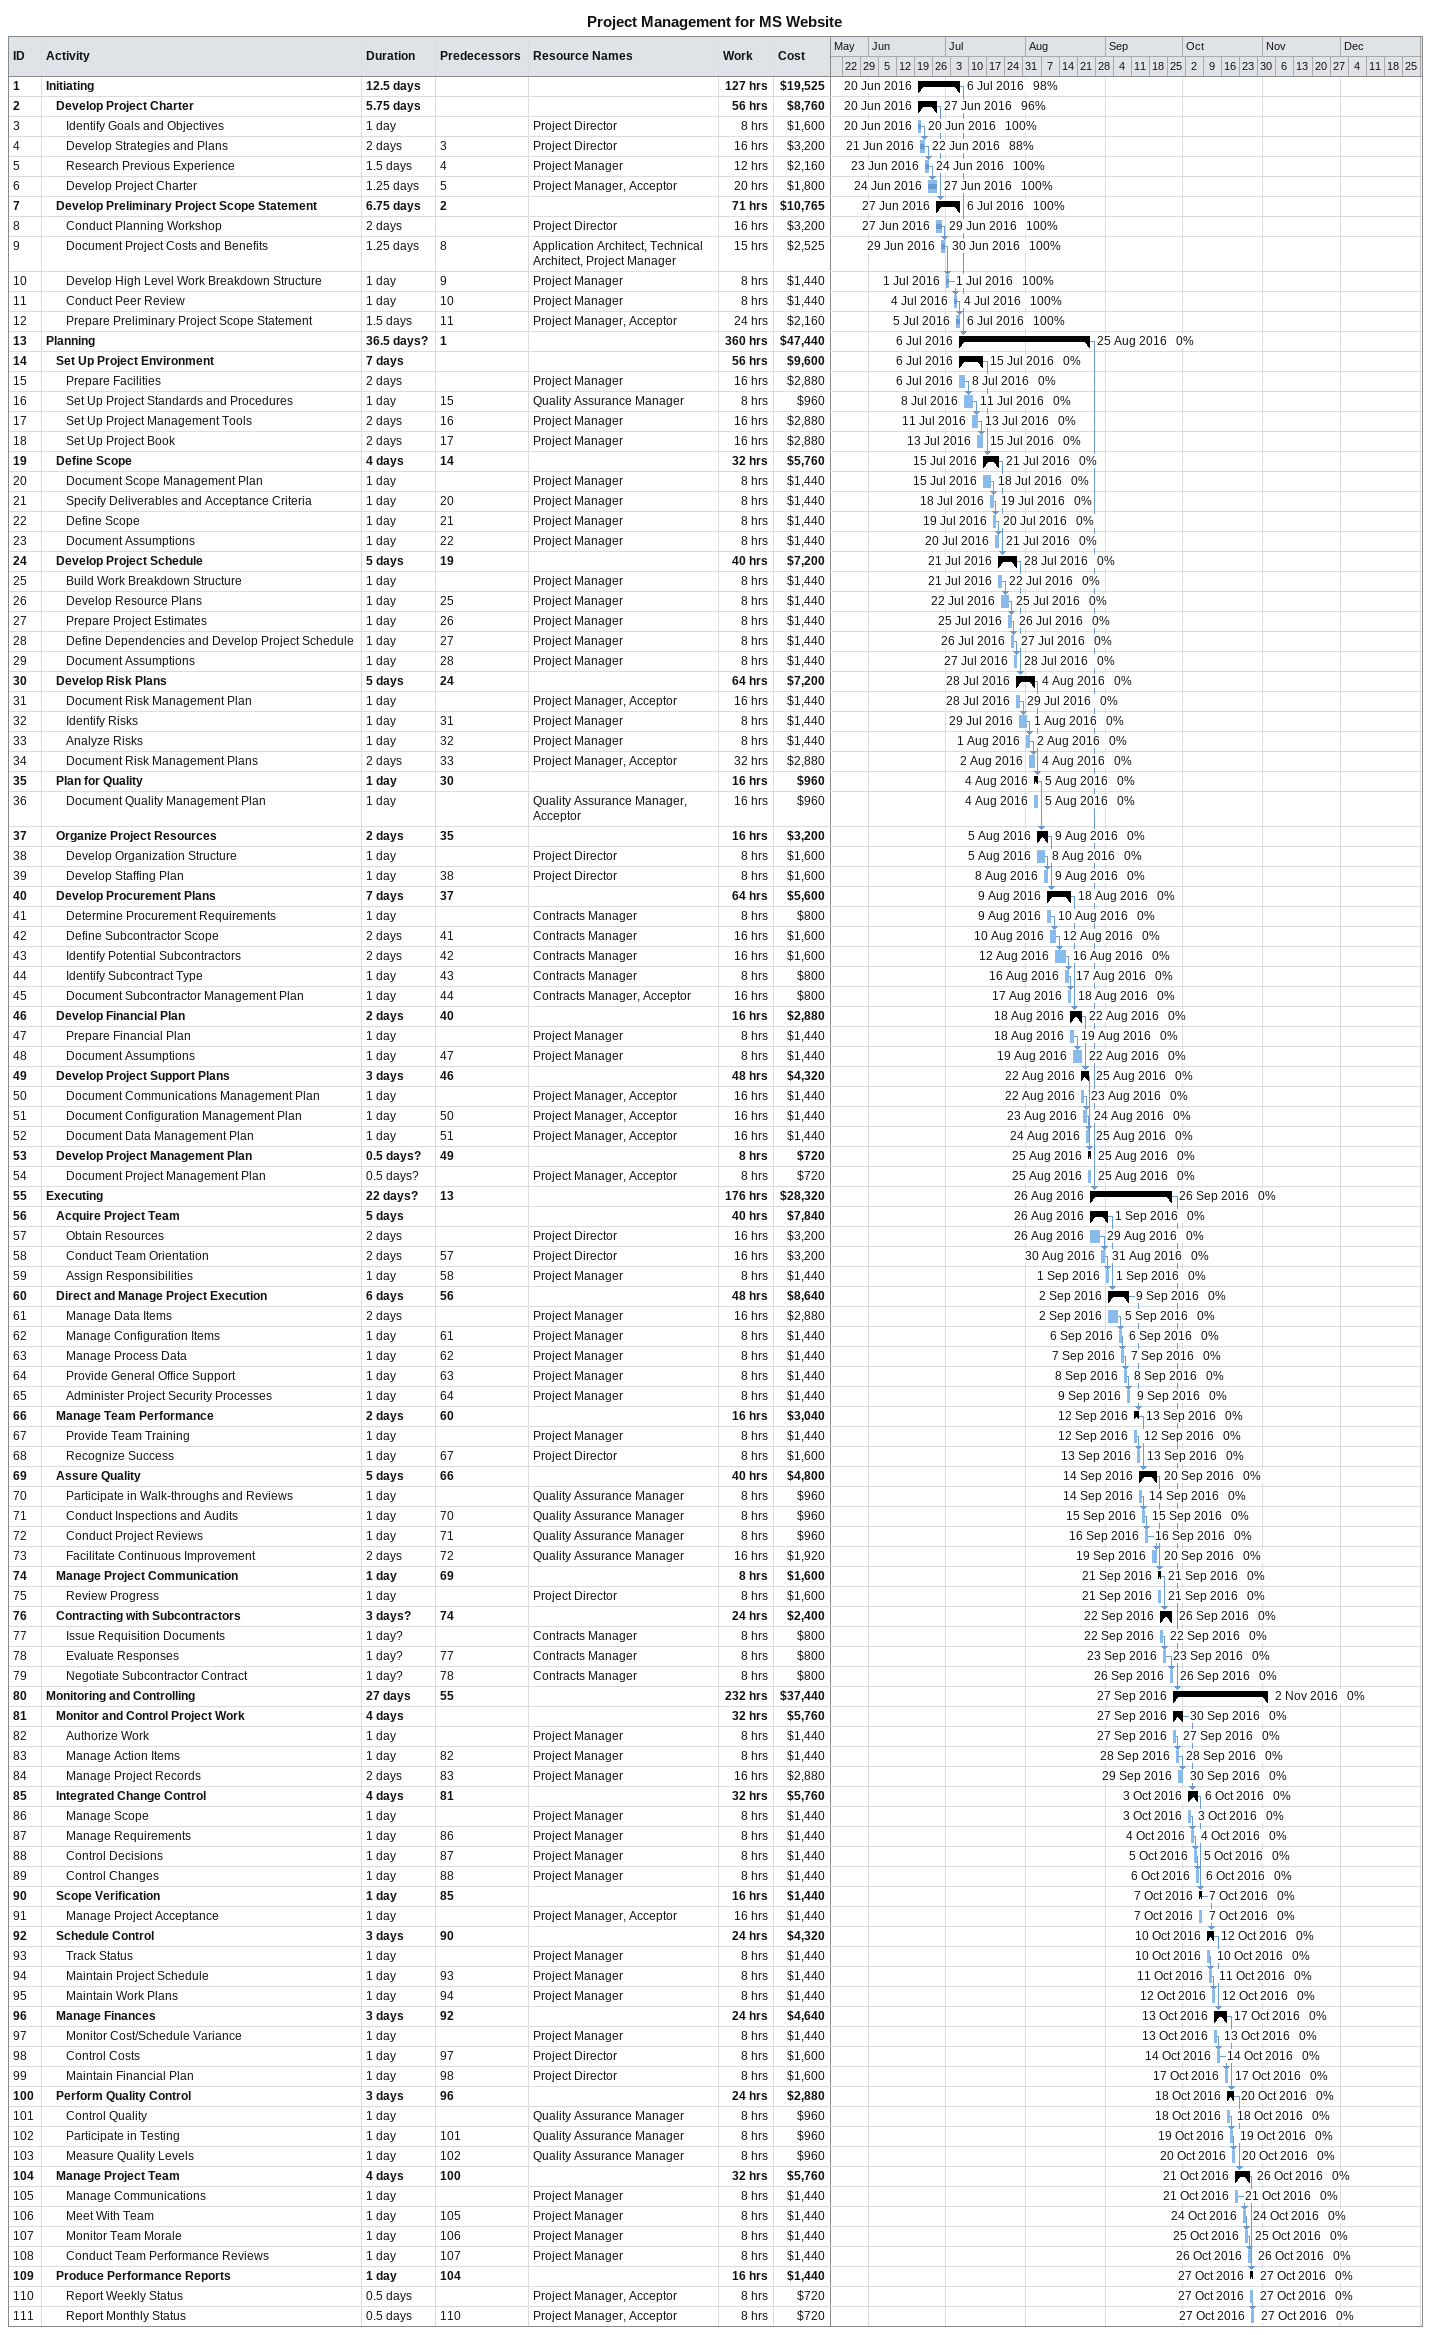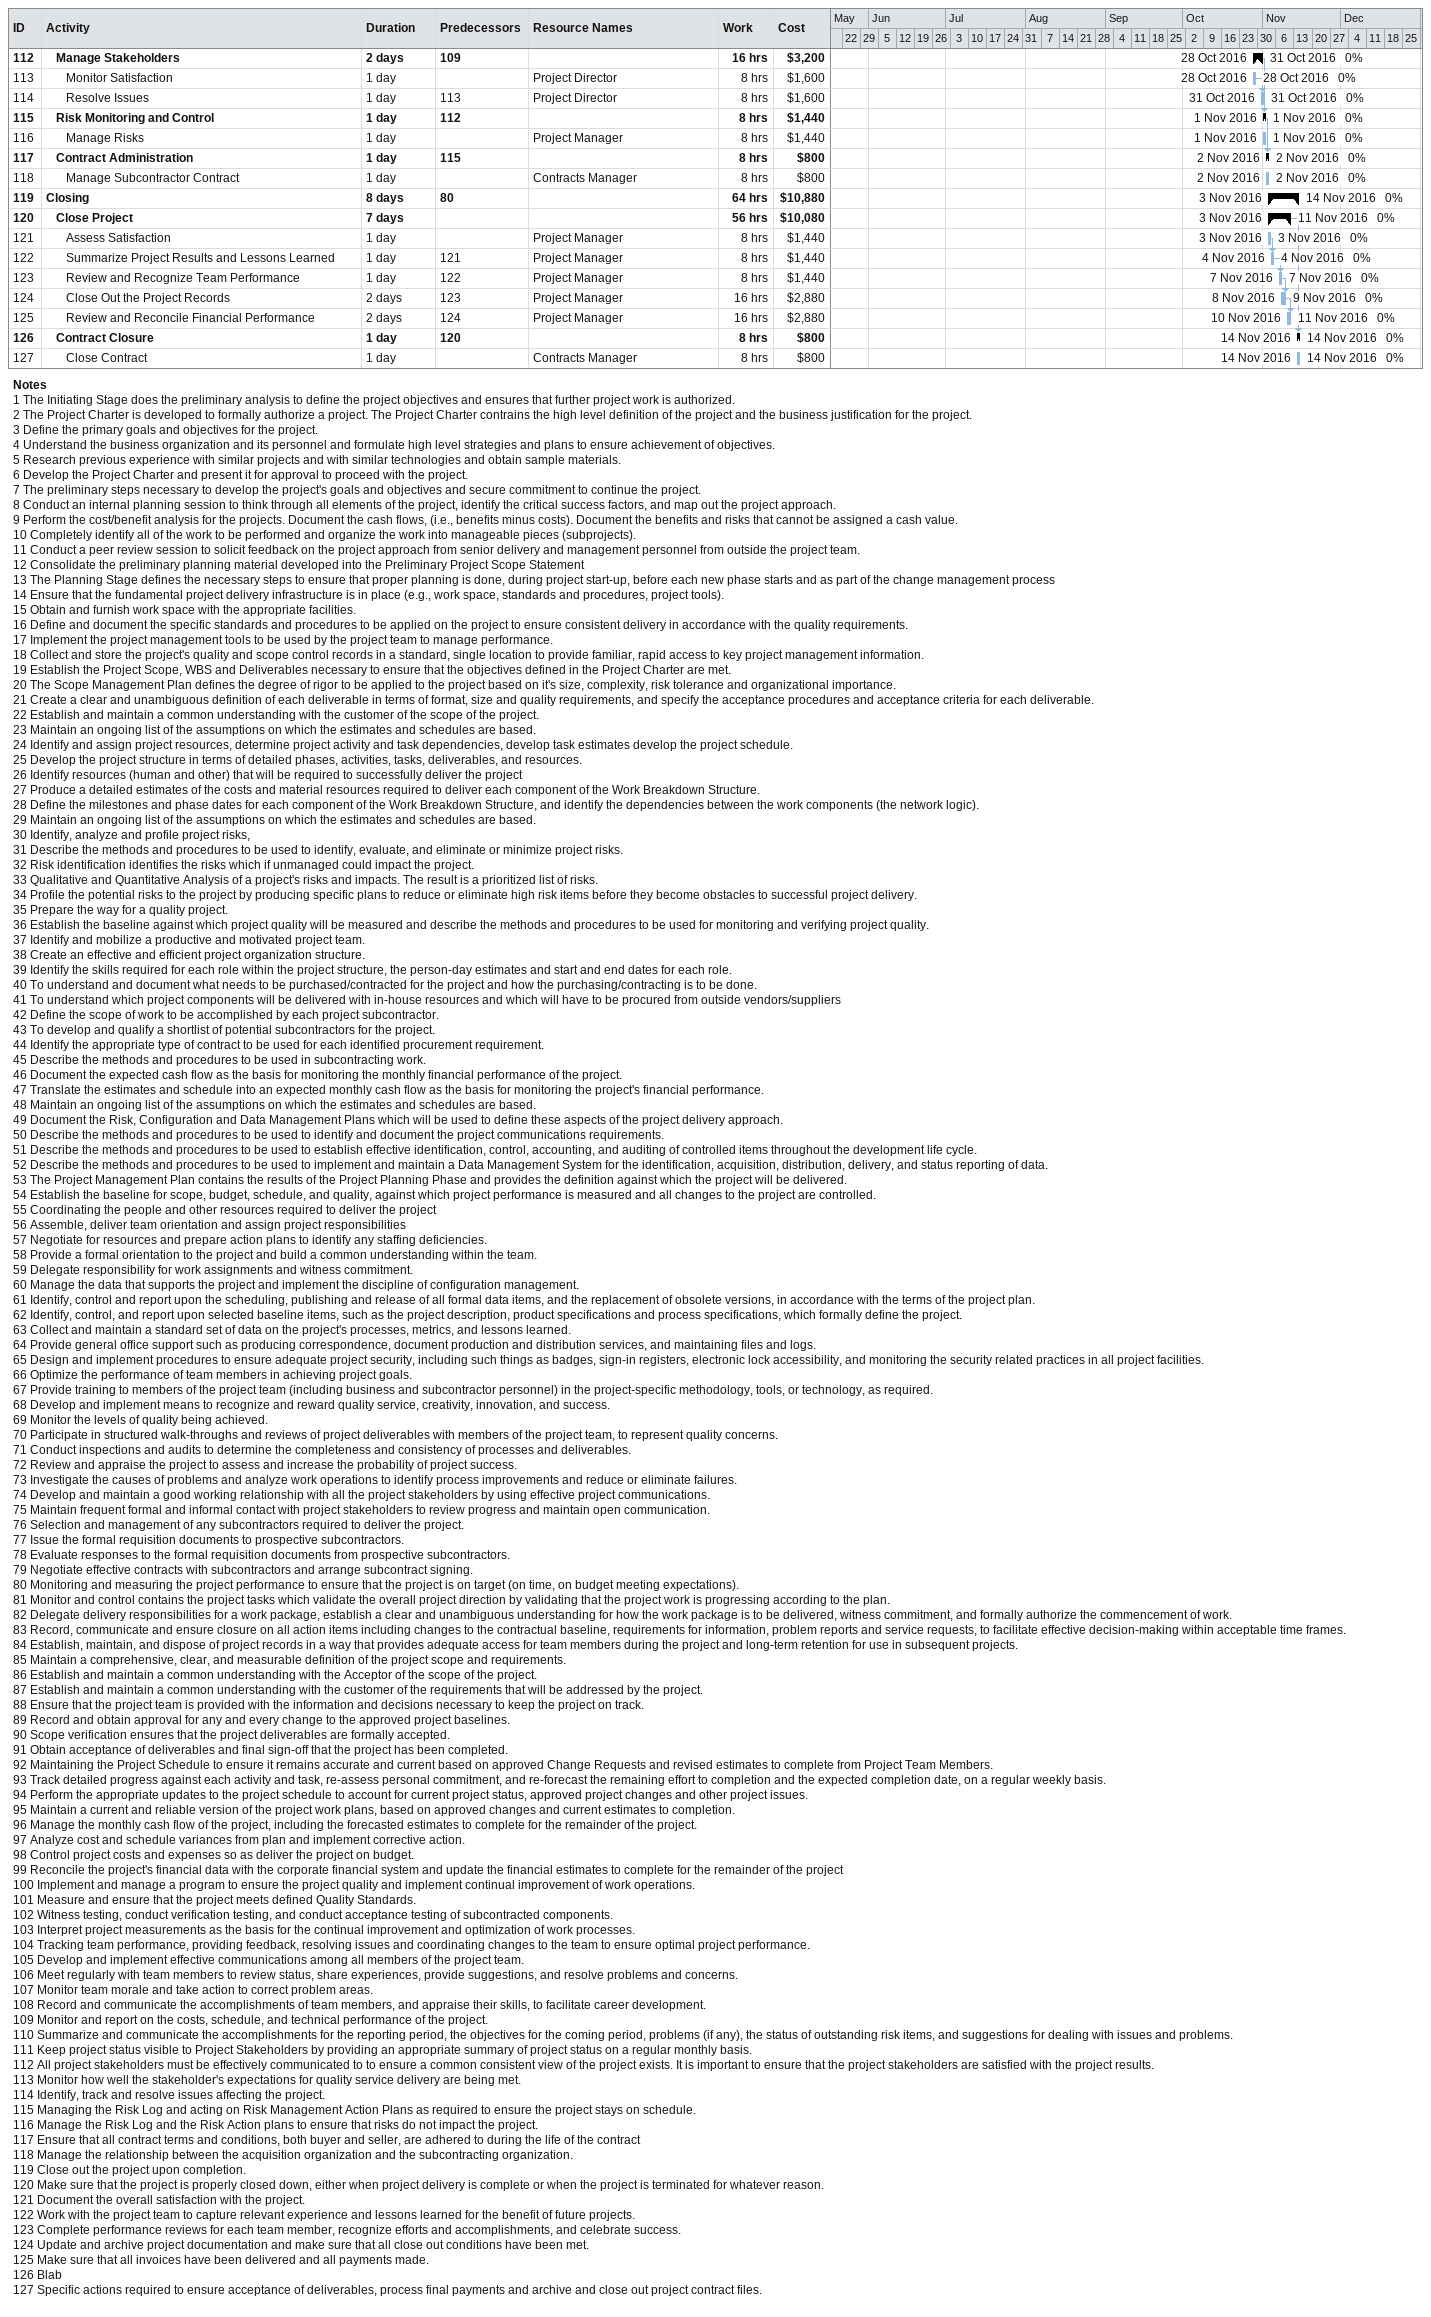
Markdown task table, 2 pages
Project Management for MS Website

| ID | Level | Task | Duration | Start | Finish | Predecessors | Resources | % complete | Work (h) | Cost ($) |
|---|---|---|---|---|---|---|---|---|---|---|
| 1 | 1 | **Initiating** | 12.5d | 2016-06-20 | 2016-07-06 |  |  | 98 | 127 | 19525 |
| 2 | 2 | **Develop Project Charter** | 5.75d | 2016-06-20 | 2016-06-27 |  |  | 96 | 56 | 8760 |
| 3 | 3 | Identify Goals and Objectives | 1d | 2016-06-20 | 2016-06-20 |  | Project Director | 100 | 8 | 1600 |
| 4 | 3 | Develop Strategies and Plans | 2d | 2016-06-21 | 2016-06-22 | 3 | Project Director | 88 | 16 | 3200 |
| 5 | 3 | Research Previous Experience | 1.5d | 2016-06-23 | 2016-06-24 | 4 | Project Manager | 100 | 12 | 2160 |
| 6 | 3 | Develop Project Charter | 1.25d | 2016-06-24 | 2016-06-27 | 5 | Project Manager, Acceptor | 100 | 20 | 1800 |
| 7 | 2 | **Develop Preliminary Project Scope Statement** | 6.75d | 2016-06-27 | 2016-07-06 | 2 |  | 100 | 71 | 10765 |
| 8 | 3 | Conduct Planning Workshop | 2d | 2016-06-27 | 2016-06-29 |  | Project Director | 100 | 16 | 3200 |
| 9 | 3 | Document Project Costs and Benefits | 1.25d | 2016-06-29 | 2016-06-30 | 8 | Application Architect, Technical Architect, Project Manager | 100 | 15 | 2525 |
| 10 | 3 | Develop High Level Work Breakdown Structure | 1d | 2016-07-01 | 2016-07-01 | 9 | Project Manager | 100 | 8 | 1440 |
| 11 | 3 | Conduct Peer Review | 1d | 2016-07-04 | 2016-07-04 | 10 | Project Manager | 100 | 8 | 1440 |
| 12 | 3 | Prepare Preliminary Project Scope Statement | 1.5d | 2016-07-05 | 2016-07-06 | 11 | Project Manager, Acceptor | 100 | 24 | 2160 |
| 13 | 1 | **Planning** | 36.5d? | 2016-07-06 | 2016-08-25 | 1 |  | 0 | 360 | 47440 |
| 14 | 2 | **Set Up Project Environment** | 7d | 2016-07-06 | 2016-07-15 |  |  | 0 | 56 | 9600 |
| 15 | 3 | Prepare Facilities | 2d | 2016-07-06 | 2016-07-08 |  | Project Manager | 0 | 16 | 2880 |
| 16 | 3 | Set Up Project Standards and Procedures | 1d | 2016-07-08 | 2016-07-11 | 15 | Quality Assurance Manager | 0 | 8 | 960 |
| 17 | 3 | Set Up Project Management Tools | 2d | 2016-07-11 | 2016-07-13 | 16 | Project Manager | 0 | 16 | 2880 |
| 18 | 3 | Set Up Project Book | 2d | 2016-07-13 | 2016-07-15 | 17 | Project Manager | 0 | 16 | 2880 |
| 19 | 2 | **Define Scope** | 4d | 2016-07-15 | 2016-07-21 | 14 |  | 0 | 32 | 5760 |
| 20 | 3 | Document Scope Management Plan | 1d | 2016-07-15 | 2016-07-18 |  | Project Manager | 0 | 8 | 1440 |
| 21 | 3 | Specify Deliverables and Acceptance Criteria | 1d | 2016-07-18 | 2016-07-19 | 20 | Project Manager | 0 | 8 | 1440 |
| 22 | 3 | Define Scope | 1d | 2016-07-19 | 2016-07-20 | 21 | Project Manager | 0 | 8 | 1440 |
| 23 | 3 | Document Assumptions | 1d | 2016-07-20 | 2016-07-21 | 22 | Project Manager | 0 | 8 | 1440 |
| 24 | 2 | **Develop Project Schedule** | 5d | 2016-07-21 | 2016-07-28 | 19 |  | 0 | 40 | 7200 |
| 25 | 3 | Build Work Breakdown Structure | 1d | 2016-07-21 | 2016-07-22 |  | Project Manager | 0 | 8 | 1440 |
| 26 | 3 | Develop Resource Plans | 1d | 2016-07-22 | 2016-07-25 | 25 | Project Manager | 0 | 8 | 1440 |
| 27 | 3 | Prepare Project Estimates | 1d | 2016-07-25 | 2016-07-26 | 26 | Project Manager | 0 | 8 | 1440 |
| 28 | 3 | Define Dependencies and Develop Project Schedule | 1d | 2016-07-26 | 2016-07-27 | 27 | Project Manager | 0 | 8 | 1440 |
| 29 | 3 | Document Assumptions | 1d | 2016-07-27 | 2016-07-28 | 28 | Project Manager | 0 | 8 | 1440 |
| 30 | 2 | **Develop Risk Plans** | 5d | 2016-07-28 | 2016-08-04 | 24 |  | 0 | 64 | 7200 |
| 31 | 3 | Document Risk Management Plan | 1d | 2016-07-28 | 2016-07-29 |  | Project Manager, Acceptor | 0 | 16 | 1440 |
| 32 | 3 | Identify Risks | 1d | 2016-07-29 | 2016-08-01 | 31 | Project Manager | 0 | 8 | 1440 |
| 33 | 3 | Analyze Risks | 1d | 2016-08-01 | 2016-08-02 | 32 | Project Manager | 0 | 8 | 1440 |
| 34 | 3 | Document Risk Management Plans | 2d | 2016-08-02 | 2016-08-04 | 33 | Project Manager, Acceptor | 0 | 32 | 2880 |
| 35 | 2 | **Plan for Quality** | 1d | 2016-08-04 | 2016-08-05 | 30 |  | 0 | 16 | 960 |
| 36 | 3 | Document Quality Management Plan | 1d | 2016-08-04 | 2016-08-05 |  | Quality Assurance Manager, Acceptor | 0 | 16 | 960 |
| 37 | 2 | **Organize Project Resources** | 2d | 2016-08-05 | 2016-08-09 | 35 |  | 0 | 16 | 3200 |
| 38 | 3 | Develop Organization Structure | 1d | 2016-08-05 | 2016-08-08 |  | Project Director | 0 | 8 | 1600 |
| 39 | 3 | Develop Staffing Plan | 1d | 2016-08-08 | 2016-08-09 | 38 | Project Director | 0 | 8 | 1600 |
| 40 | 2 | **Develop Procurement Plans** | 7d | 2016-08-09 | 2016-08-18 | 37 |  | 0 | 64 | 5600 |
| 41 | 3 | Determine Procurement Requirements | 1d | 2016-08-09 | 2016-08-10 |  | Contracts Manager | 0 | 8 | 800 |
| 42 | 3 | Define Subcontractor Scope | 2d | 2016-08-10 | 2016-08-12 | 41 | Contracts Manager | 0 | 16 | 1600 |
| 43 | 3 | Identify Potential Subcontractors | 2d | 2016-08-12 | 2016-08-16 | 42 | Contracts Manager | 0 | 16 | 1600 |
| 44 | 3 | Identify Subcontract Type | 1d | 2016-08-16 | 2016-08-17 | 43 | Contracts Manager | 0 | 8 | 800 |
| 45 | 3 | Document Subcontractor Management Plan | 1d | 2016-08-17 | 2016-08-18 | 44 | Contracts Manager, Acceptor | 0 | 16 | 800 |
| 46 | 2 | **Develop Financial Plan** | 2d | 2016-08-18 | 2016-08-22 | 40 |  | 0 | 16 | 2880 |
| 47 | 3 | Prepare Financial Plan | 1d | 2016-08-18 | 2016-08-19 |  | Project Manager | 0 | 8 | 1440 |
| 48 | 3 | Document Assumptions | 1d | 2016-08-19 | 2016-08-22 | 47 | Project Manager | 0 | 8 | 1440 |
| 49 | 2 | **Develop Project Support Plans** | 3d | 2016-08-22 | 2016-08-25 | 46 |  | 0 | 48 | 4320 |
| 50 | 3 | Document Communications Management Plan | 1d | 2016-08-22 | 2016-08-23 |  | Project Manager, Acceptor | 0 | 16 | 1440 |
| 51 | 3 | Document Configuration Management Plan | 1d | 2016-08-23 | 2016-08-24 | 50 | Project Manager, Acceptor | 0 | 16 | 1440 |
| 52 | 3 | Document Data Management Plan | 1d | 2016-08-24 | 2016-08-25 | 51 | Project Manager, Acceptor | 0 | 16 | 1440 |
| 53 | 2 | **Develop Project Management Plan** | 0.5d? | 2016-08-25 | 2016-08-25 | 49 |  | 0 | 8 | 720 |
| 54 | 3 | Document Project Management Plan | 0.5d? | 2016-08-25 | 2016-08-25 |  | Project Manager, Acceptor | 0 | 8 | 720 |
| 55 | 1 | **Executing** | 22d? | 2016-08-26 | 2016-09-26 | 13 |  | 0 | 176 | 28320 |
| 56 | 2 | **Acquire Project Team** | 5d | 2016-08-26 | 2016-09-01 |  |  | 0 | 40 | 7840 |
| 57 | 3 | Obtain Resources | 2d | 2016-08-26 | 2016-08-29 |  | Project Director | 0 | 16 | 3200 |
| 58 | 3 | Conduct Team Orientation | 2d | 2016-08-30 | 2016-08-31 | 57 | Project Director | 0 | 16 | 3200 |
| 59 | 3 | Assign Responsibilities | 1d | 2016-09-01 | 2016-09-01 | 58 | Project Manager | 0 | 8 | 1440 |
| 60 | 2 | **Direct and Manage Project Execution** | 6d | 2016-09-02 | 2016-09-09 | 56 |  | 0 | 48 | 8640 |
| 61 | 3 | Manage Data Items | 2d | 2016-09-02 | 2016-09-05 |  | Project Manager | 0 | 16 | 2880 |
| 62 | 3 | Manage Configuration Items | 1d | 2016-09-06 | 2016-09-06 | 61 | Project Manager | 0 | 8 | 1440 |
| 63 | 3 | Manage Process Data | 1d | 2016-09-07 | 2016-09-07 | 62 | Project Manager | 0 | 8 | 1440 |
| 64 | 3 | Provide General Office Support | 1d | 2016-09-08 | 2016-09-08 | 63 | Project Manager | 0 | 8 | 1440 |
| 65 | 3 | Administer Project Security Processes | 1d | 2016-09-09 | 2016-09-09 | 64 | Project Manager | 0 | 8 | 1440 |
| 66 | 2 | **Manage Team Performance** | 2d | 2016-09-12 | 2016-09-13 | 60 |  | 0 | 16 | 3040 |
| 67 | 3 | Provide Team Training | 1d | 2016-09-12 | 2016-09-12 |  | Project Manager | 0 | 8 | 1440 |
| 68 | 3 | Recognize Success | 1d | 2016-09-13 | 2016-09-13 | 67 | Project Director | 0 | 8 | 1600 |
| 69 | 2 | **Assure Quality** | 5d | 2016-09-14 | 2016-09-20 | 66 |  | 0 | 40 | 4800 |
| 70 | 3 | Participate in Walk-throughs and Reviews | 1d | 2016-09-14 | 2016-09-14 |  | Quality Assurance Manager | 0 | 8 | 960 |
| 71 | 3 | Conduct Inspections and Audits | 1d | 2016-09-15 | 2016-09-15 | 70 | Quality Assurance Manager | 0 | 8 | 960 |
| 72 | 3 | Conduct Project Reviews | 1d | 2016-09-16 | 2016-09-16 | 71 | Quality Assurance Manager | 0 | 8 | 960 |
| 73 | 3 | Facilitate Continuous Improvement | 2d | 2016-09-19 | 2016-09-20 | 72 | Quality Assurance Manager | 0 | 16 | 1920 |
| 74 | 2 | **Manage Project Communication** | 1d | 2016-09-21 | 2016-09-21 | 69 |  | 0 | 8 | 1600 |
| 75 | 3 | Review Progress | 1d | 2016-09-21 | 2016-09-21 |  | Project Director | 0 | 8 | 1600 |
| 76 | 2 | **Contracting with Subcontractors** | 3d? | 2016-09-22 | 2016-09-26 | 74 |  | 0 | 24 | 2400 |
| 77 | 3 | Issue Requisition Documents | 1d? | 2016-09-22 | 2016-09-22 |  | Contracts Manager | 0 | 8 | 800 |
| 78 | 3 | Evaluate Responses | 1d? | 2016-09-23 | 2016-09-23 | 77 | Contracts Manager | 0 | 8 | 800 |
| 79 | 3 | Negotiate Subcontractor Contract | 1d? | 2016-09-26 | 2016-09-26 | 78 | Contracts Manager | 0 | 8 | 800 |
| 80 | 1 | **Monitoring and Controlling** | 27d | 2016-09-27 | 2016-11-02 | 55 |  | 0 | 232 | 37440 |
| 81 | 2 | **Monitor and Control Project Work** | 4d | 2016-09-27 | 2016-09-30 |  |  | 0 | 32 | 5760 |
| 82 | 3 | Authorize Work | 1d | 2016-09-27 | 2016-09-27 |  | Project Manager | 0 | 8 | 1440 |
| 83 | 3 | Manage Action Items | 1d | 2016-09-28 | 2016-09-28 | 82 | Project Manager | 0 | 8 | 1440 |
| 84 | 3 | Manage Project Records | 2d | 2016-09-29 | 2016-09-30 | 83 | Project Manager | 0 | 16 | 2880 |
| 85 | 2 | **Integrated Change Control** | 4d | 2016-10-03 | 2016-10-06 | 81 |  | 0 | 32 | 5760 |
| 86 | 3 | Manage Scope | 1d | 2016-10-03 | 2016-10-03 |  | Project Manager | 0 | 8 | 1440 |
| 87 | 3 | Manage Requirements | 1d | 2016-10-04 | 2016-10-04 | 86 | Project Manager | 0 | 8 | 1440 |
| 88 | 3 | Control Decisions | 1d | 2016-10-05 | 2016-10-05 | 87 | Project Manager | 0 | 8 | 1440 |
| 89 | 3 | Control Changes | 1d | 2016-10-06 | 2016-10-06 | 88 | Project Manager | 0 | 8 | 1440 |
| 90 | 2 | **Scope Verification** | 1d | 2016-10-07 | 2016-10-07 | 85 |  | 0 | 16 | 1440 |
| 91 | 3 | Manage Project Acceptance | 1d | 2016-10-07 | 2016-10-07 |  | Project Manager, Acceptor | 0 | 16 | 1440 |
| 92 | 2 | **Schedule Control** | 3d | 2016-10-10 | 2016-10-12 | 90 |  | 0 | 24 | 4320 |
| 93 | 3 | Track Status | 1d | 2016-10-10 | 2016-10-10 |  | Project Manager | 0 | 8 | 1440 |
| 94 | 3 | Maintain Project Schedule | 1d | 2016-10-11 | 2016-10-11 | 93 | Project Manager | 0 | 8 | 1440 |
| 95 | 3 | Maintain Work Plans | 1d | 2016-10-12 | 2016-10-12 | 94 | Project Manager | 0 | 8 | 1440 |
| 96 | 2 | **Manage Finances** | 3d | 2016-10-13 | 2016-10-17 | 92 |  | 0 | 24 | 4640 |
| 97 | 3 | Monitor Cost/Schedule Variance | 1d | 2016-10-13 | 2016-10-13 |  | Project Manager | 0 | 8 | 1440 |
| 98 | 3 | Control Costs | 1d | 2016-10-14 | 2016-10-14 | 97 | Project Director | 0 | 8 | 1600 |
| 99 | 3 | Maintain Financial Plan | 1d | 2016-10-17 | 2016-10-17 | 98 | Project Director | 0 | 8 | 1600 |
| 100 | 2 | **Perform Quality Control** | 3d | 2016-10-18 | 2016-10-20 | 96 |  | 0 | 24 | 2880 |
| 101 | 3 | Control Quality | 1d | 2016-10-18 | 2016-10-18 |  | Quality Assurance Manager | 0 | 8 | 960 |
| 102 | 3 | Participate in Testing | 1d | 2016-10-19 | 2016-10-19 | 101 | Quality Assurance Manager | 0 | 8 | 960 |
| 103 | 3 | Measure Quality Levels | 1d | 2016-10-20 | 2016-10-20 | 102 | Quality Assurance Manager | 0 | 8 | 960 |
| 104 | 2 | **Manage Project Team** | 4d | 2016-10-21 | 2016-10-26 | 100 |  | 0 | 32 | 5760 |
| 105 | 3 | Manage Communications | 1d | 2016-10-21 | 2016-10-21 |  | Project Manager | 0 | 8 | 1440 |
| 106 | 3 | Meet With Team | 1d | 2016-10-24 | 2016-10-24 | 105 | Project Manager | 0 | 8 | 1440 |
| 107 | 3 | Monitor Team Morale | 1d | 2016-10-25 | 2016-10-25 | 106 | Project Manager | 0 | 8 | 1440 |
| 108 | 3 | Conduct Team Performance Reviews | 1d | 2016-10-26 | 2016-10-26 | 107 | Project Manager | 0 | 8 | 1440 |
| 109 | 2 | **Produce Performance Reports** | 1d | 2016-10-27 | 2016-10-27 | 104 |  | 0 | 16 | 1440 |
| 110 | 3 | Report Weekly Status | 0.5d | 2016-10-27 | 2016-10-27 |  | Project Manager, Acceptor | 0 | 8 | 720 |
| 111 | 3 | Report Monthly Status | 0.5d | 2016-10-27 | 2016-10-27 | 110 | Project Manager, Acceptor | 0 | 8 | 720 |
| 112 | 2 | **Manage Stakeholders** | 2d | 2016-10-28 | 2016-10-31 | 109 |  | 0 | 16 | 3200 |
| 113 | 3 | Monitor Satisfaction | 1d | 2016-10-28 | 2016-10-28 |  | Project Director | 0 | 8 | 1600 |
| 114 | 3 | Resolve Issues | 1d | 2016-10-31 | 2016-10-31 | 113 | Project Director | 0 | 8 | 1600 |
| 115 | 2 | **Risk Monitoring and Control** | 1d | 2016-11-01 | 2016-11-01 | 112 |  | 0 | 8 | 1440 |
| 116 | 3 | Manage Risks | 1d | 2016-11-01 | 2016-11-01 |  | Project Manager | 0 | 8 | 1440 |
| 117 | 2 | **Contract Administration** | 1d | 2016-11-02 | 2016-11-02 | 115 |  | 0 | 8 | 800 |
| 118 | 3 | Manage Subcontractor Contract | 1d | 2016-11-02 | 2016-11-02 |  | Contracts Manager | 0 | 8 | 800 |
| 119 | 1 | **Closing** | 8d | 2016-11-03 | 2016-11-14 | 80 |  | 0 | 64 | 10880 |
| 120 | 2 | **Close Project** | 7d | 2016-11-03 | 2016-11-11 |  |  | 0 | 56 | 10080 |
| 121 | 3 | Assess Satisfaction | 1d | 2016-11-03 | 2016-11-03 |  | Project Manager | 0 | 8 | 1440 |
| 122 | 3 | Summarize Project Results and Lessons Learned | 1d | 2016-11-04 | 2016-11-04 | 121 | Project Manager | 0 | 8 | 1440 |
| 123 | 3 | Review and Recognize Team Performance | 1d | 2016-11-07 | 2016-11-07 | 122 | Project Manager | 0 | 8 | 1440 |
| 124 | 3 | Close Out the Project Records | 2d | 2016-11-08 | 2016-11-09 | 123 | Project Manager | 0 | 16 | 2880 |
| 125 | 3 | Review and Reconcile Financial Performance | 2d | 2016-11-10 | 2016-11-11 | 124 | Project Manager | 0 | 16 | 2880 |
| 126 | 2 | **Contract Closure** | 1d | 2016-11-14 | 2016-11-14 | 120 |  | 0 | 8 | 800 |
| 127 | 3 | Close Contract | 1d | 2016-11-14 | 2016-11-14 |  | Contracts Manager | 0 | 8 | 800 |

Notes
- 1: The Initiating Stage does the preliminary analysis to define the project objectives and ensures that further project work is authorized.
- 2: The Project Charter is developed to formally authorize a project. The Project Charter contrains the high level definition of the project and the business justification for the project.
- 3: Define the primary goals and objectives for the project.
- 4: Understand the business organization and its personnel and formulate high level strategies and plans to ensure achievement of objectives.
- 5: Research previous experience with similar projects and with similar technologies and obtain sample materials.
- 6: Develop the Project Charter and present it for approval to proceed with the project.
- 7: The preliminary steps necessary to develop the project's goals and objectives and secure commitment to continue the project.
- 8: Conduct an internal planning session to think through all elements of the project, identify the critical success factors, and map out the project approach.
- 9: Perform the cost/benefit analysis for the projects. Document the cash flows, (i.e., benefits minus costs). Document the benefits and risks that cannot be assigned a cash value.
- 10: Completely identify all of the work to be performed and organize the work into manageable pieces (subprojects).
- 11: Conduct a peer review session to solicit feedback on the project approach from senior delivery and management personnel from outside the project team.
- 12: Consolidate the preliminary planning material developed into the Preliminary Project Scope Statement
- 13: The Planning Stage defines the necessary steps to ensure that proper planning is done, during project start-up, before each new phase starts and as part of the change management process
- 14: Ensure that the fundamental project delivery infrastructure is in place (e.g., work space, standards and procedures, project tools).
- 15: Obtain and furnish work space with the appropriate facilities.
- 16: Define and document the specific standards and procedures to be applied on the project to ensure consistent delivery in accordance with the quality requirements.
- 17: Implement the project management tools to be used by the project team to manage performance.
- 18: Collect and store the project's quality and scope control records in a standard, single location to provide familiar, rapid access to key project management information.
- 19: Establish the Project Scope, WBS and Deliverables necessary to ensure that the objectives defined in the Project Charter are met.
- 20: The Scope Management Plan defines the degree of rigor to be applied to the project based on it's size, complexity, risk tolerance and organizational importance.
- 21: Create a clear and unambiguous definition of each deliverable in terms of format, size and quality requirements, and specify the acceptance procedures and acceptance criteria for each deliverable.
- 22: Establish and maintain a common understanding with the customer of the scope of the project.
- 23: Maintain an ongoing list of the assumptions on which the estimates and schedules are based.
- 24: Identify and assign project resources, determine project activity and task dependencies, develop task estimates develop the project schedule.
- 25: Develop the project structure in terms of detailed phases, activities, tasks, deliverables, and resources.
- 26: Identify resources (human and other) that will be required to successfully deliver the project
- 27: Produce a detailed estimates of the costs and material resources required to deliver each component of the Work Breakdown Structure.
- 28: Define the milestones and phase dates for each component of the Work Breakdown Structure, and identify the dependencies between the work components (the network logic).
- 29: Maintain an ongoing list of the assumptions on which the estimates and schedules are based.
- 30: Identify, analyze and profile project risks,
- 31: Describe the methods and procedures to be used to identify, evaluate, and eliminate or minimize project risks.
- 32: Risk identification identifies the risks which if unmanaged could impact the project.
- 33: Qualitative and Quantitative Analysis of a project's risks and impacts. The result is a prioritized list of risks.
- 34: Profile the potential risks to the project by producing specific plans to reduce or eliminate high risk items before they become obstacles to successful project delivery.
- 35: Prepare the way for a quality project.
- 36: Establish the baseline against which project quality will be measured and describe the methods and procedures to be used for monitoring and verifying project quality.
- 37: Identify and mobilize a productive and motivated project team.
- 38: Create an effective and efficient project organization structure.
- 39: Identify the skills required for each role within the project structure, the person-day estimates and start and end dates for each role.
- 40: To understand and document what needs to be purchased/contracted for the project and how the purchasing/contracting is to be done.
- 41: To understand which project components will be delivered with in-house resources and which will have to be procured from outside vendors/suppliers
- 42: Define the scope of work to be accomplished by each project subcontractor.
- 43: To develop and qualify a shortlist of potential subcontractors for the project.
- 44: Identify the appropriate type of contract to be used for each identified procurement requirement.
- 45: Describe the methods and procedures to be used in subcontracting work.
- 46: Document the expected cash flow as the basis for monitoring the monthly financial performance of the project.
- 47: Translate the estimates and schedule into an expected monthly cash flow as the basis for monitoring the project's financial performance.
- 48: Maintain an ongoing list of the assumptions on which the estimates and schedules are based.
- 49: Document the Risk, Configuration and Data Management Plans which will be used to define these aspects of the project delivery approach.
- 50: Describe the methods and procedures to be used to identify and document the project communications requirements.
- 51: Describe the methods and procedures to be used to establish effective identification, control, accounting, and auditing of controlled items throughout the development life cycle.
- 52: Describe the methods and procedures to be used to implement and maintain a Data Management System for the identification, acquisition, distribution, delivery, and status reporting of data.
- 53: The Project Management Plan contains the results of the Project Planning Phase and provides the definition against which the project will be delivered.
- 54: Establish the baseline for scope, budget, schedule, and quality, against which project performance is measured and all changes to the project are controlled.
- 55: Coordinating the people and other resources required to deliver the project
- 56: Assemble, deliver team orientation and assign project responsibilities
- 57: Negotiate for resources and prepare action plans to identify any staffing deficiencies.
- 58: Provide a formal orientation to the project and build a common understanding within the team.
- 59: Delegate responsibility for work assignments and witness commitment.
- 60: Manage the data that supports the project and implement the discipline of configuration management.
- 61: Identify, control and report upon the scheduling, publishing and release of all formal data items, and the replacement of obsolete versions, in accordance with the terms of the project plan.
- 62: Identify, control, and report upon selected baseline items, such as the project description, product specifications and process specifications, which formally define the project.
- 63: Collect and maintain a standard set of data on the project's processes, metrics, and lessons learned.
- 64: Provide general office support such as producing correspondence, document production and distribution services, and maintaining files and logs.
- 65: Design and implement procedures to ensure adequate project security, including such things as badges, sign-in registers, electronic lock accessibility, and monitoring the security related practices in all project facilities.
- 66: Optimize the performance of team members in achieving project goals.
- 67: Provide training to members of the project team (including business and subcontractor personnel) in the project-specific methodology, tools, or technology, as required.
- 68: Develop and implement means to recognize and reward quality service, creativity, innovation, and success.
- 69: Monitor the levels of quality being achieved.
- 70: Participate in structured walk-throughs and reviews of project deliverables with members of the project team, to represent quality concerns.
- 71: Conduct inspections and audits to determine the completeness and consistency of processes and deliverables.
- 72: Review and appraise the project to assess and increase the probability of project success.
- 73: Investigate the causes of problems and analyze work operations to identify process improvements and reduce or eliminate failures.
- 74: Develop and maintain a good working relationship with all the project stakeholders by using effective project communications.
- 75: Maintain frequent formal and informal contact with project stakeholders to review progress and maintain open communication.
- 76: Selection and management of any subcontractors required to deliver the project.
- 77: Issue the formal requisition documents to prospective subcontractors.
- 78: Evaluate responses to the formal requisition documents from prospective subcontractors.
- 79: Negotiate effective contracts with subcontractors and arrange subcontract signing.
- 80: Monitoring and measuring the project performance to ensure that the project is on target (on time, on budget meeting expectations).
- 81: Monitor and control contains the project tasks which validate the overall project direction by validating that the project work is progressing according to the plan.
- 82: Delegate delivery responsibilities for a work package, establish a clear and unambiguous understanding for how the work package is to be delivered, witness commitment, and formally authorize the commencement of work.
- 83: Record, communicate and ensure closure on all action items including changes to the contractual baseline, requirements for information, problem reports and service requests, to facilitate effective decision-making within acceptable time frames.
- 84: Establish, maintain, and dispose of project records in a way that provides adequate access for team members during the project and long-term retention for use in subsequent projects.
- 85: Maintain a comprehensive, clear, and measurable definition of the project scope and requirements.
- 86: Establish and maintain a common understanding with the Acceptor of the scope of the project.
- 87: Establish and maintain a common understanding with the customer of the requirements that will be addressed by the project.
- 88: Ensure that the project team is provided with the information and decisions necessary to keep the project on track.
- 89: Record and obtain approval for any and every change to the approved project baselines.
- 90: Scope verification ensures that the project deliverables are formally accepted.
- 91: Obtain acceptance of deliverables and final sign-off that the project has been completed.
- 92: Maintaining the Project Schedule to ensure it remains accurate and current based on approved Change Requests and revised estimates to complete from Project Team Members.
- 93: Track detailed progress against each activity and task, re-assess personal commitment, and re-forecast the remaining effort to completion and the expected completion date, on a regular weekly basis.
- 94: Perform the appropriate updates to the project schedule to account for current project status, approved project changes and other project issues.
- 95: Maintain a current and reliable version of the project work plans, based on approved changes and current estimates to completion.
- 96: Manage the monthly cash flow of the project, including the forecasted estimates to complete for the remainder of the project.
- 97: Analyze cost and schedule variances from plan and implement corrective action.
- 98: Control project costs and expenses so as deliver the project on budget.
- 99: Reconcile the project's financial data with the corporate financial system and update the financial estimates to complete for the remainder of the project
- 100: Implement and manage a program to ensure the project quality and implement continual improvement of work operations.
- 101: Measure and ensure that the project meets defined Quality Standards.
- 102: Witness testing, conduct verification testing, and conduct acceptance testing of subcontracted components.
- 103: Interpret project measurements as the basis for the continual improvement and optimization of work processes.
- 104: Tracking team performance, providing feedback, resolving issues and coordinating changes to the team to ensure optimal project performance.
- 105: Develop and implement effective communications among all members of the project team.
- 106: Meet regularly with team members to review status, share experiences, provide suggestions, and resolve problems and concerns.
- 107: Monitor team morale and take action to correct problem areas.
- 108: Record and communicate the accomplishments of team members, and appraise their skills, to facilitate career development.
- 109: Monitor and report on the costs, schedule, and technical performance of the project.
- 110: Summarize and communicate the accomplishments for the reporting period, the objectives for the coming period, problems (if any), the status of outstanding risk items, and suggestions for dealing with issues and problems.
- 111: Keep project status visible to Project Stakeholders by providing an appropriate summary of project status on a regular monthly basis.
- 112: All project stakeholders must be effectively communicated to to ensure a common consistent view of the project exists. It is important to ensure that the project stakeholders are satisfied with the project results.
- 113: Monitor how well the stakeholder's expectations for quality service delivery are being met.
- 114: Identify, track and resolve issues affecting the project.
- 115: Managing the Risk Log and acting on Risk Management Action Plans as required to ensure the project stays on schedule.
- 116: Manage the Risk Log and the Risk Action plans to ensure that risks do not impact the project.
- 117: Ensure that all contract terms and conditions, both buyer and seller, are adhered to during the life of the contract
- 118: Manage the relationship between the acquisition organization and the subcontracting organization.
- 119: Close out the project upon completion.
- 120: Make sure that the project is properly closed down, either when project delivery is complete or when the project is terminated for whatever reason.
- 121: Document the overall satisfaction with the project.
- 122: Work with the project team to capture relevant experience and lessons learned for the benefit of future projects.
- 123: Complete performance reviews for each team member, recognize efforts and accomplishments, and celebrate success.
- 124: Update and archive project documentation and make sure that all close out conditions have been met.
- 125: Make sure that all invoices have been delivered and all payments made.
- 126: Blab
- 127: Specific actions required to ensure acceptance of deliverables, process final payments and archive and close out project contract files.
